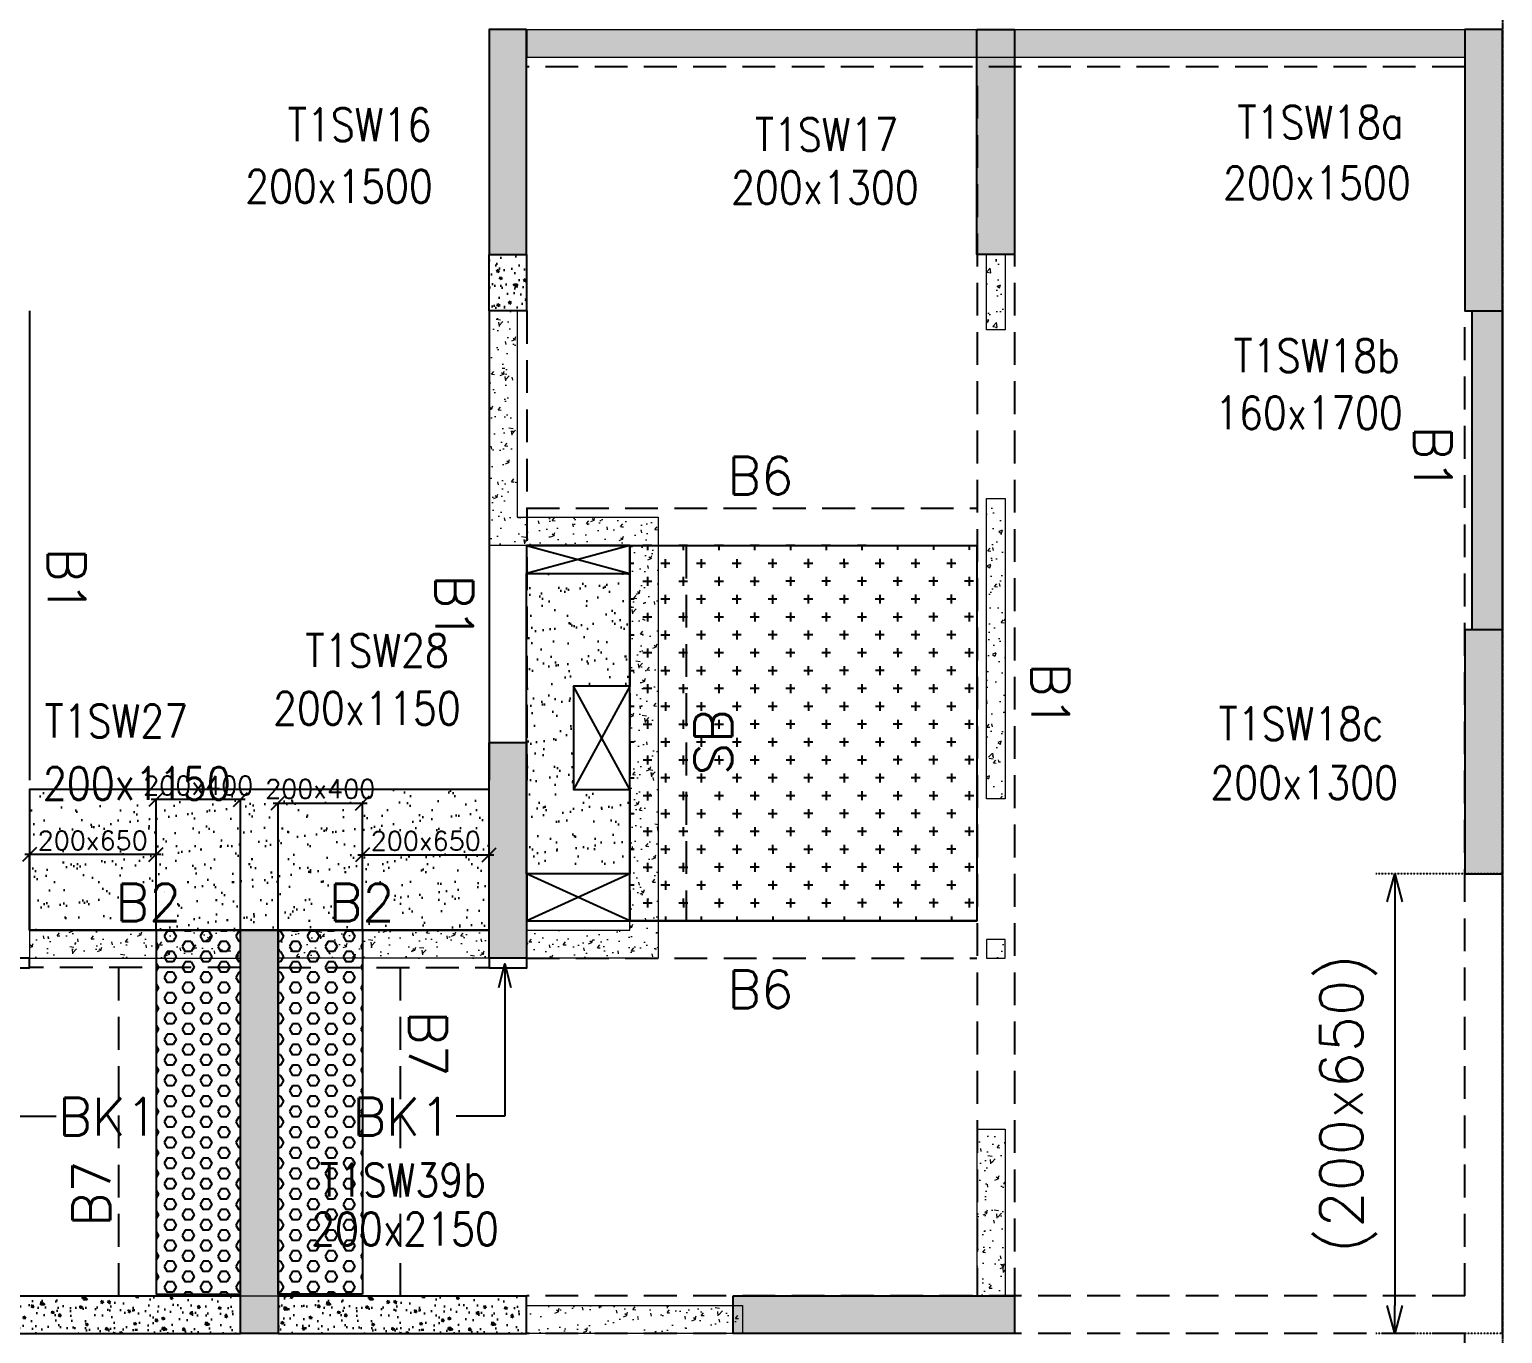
# Model space of a CAD drawing. Header units: millimetres. Extents: x 1078357 to 2594950, y -4969473 to -4636555.
# Drawn here: x 1733350 to 1741201, y -4665131 to -4658181 of the extents above; entities that cross this region are included whole.
import ezdxf

# ---------------------------------------------------------------- set-up
doc = ezdxf.new("R2010")
doc.units = ezdxf.units.MM
doc.header["$PDMODE"] = 35
for name, pattern in [('CENTER', [2, 1.25, -0.25, 0.25, -0.25]), ('CONTINOUS', [0]), ('DOT', [0.25, 0, -0.25]), ('HIDDEN', [0.375, 0.25, -0.125]), ('New Retail block$0$CONTINOUS', [0])]:
    doc.linetypes.add(name, pattern=pattern)
doc.layers.get('0').update_dxf_attribs({"lineweight": 0})
doc.layers.get('Defpoints').update_dxf_attribs({"lineweight": 0})
for name, color, linetype, lineweight in [('A-_ANOTDIMA_D-', 6, 'Continuous', 13), ('COL. NO.', 30, 'Continuous', 25), ('COL. SIZE', 7, 'Continuous', 25), ('DIM', 9, 'Continuous', 25), ('HATCH', 8, 'Continuous', 30), ('RCC UPSTAND', 43, 'Continuous', 30), ('S-NON STR RCC WALL', 8, 'Continuous', 0)]:
    doc.layers.add(name, color=color, linetype=linetype, lineweight=lineweight)
for name, color, linetype in [('B-200x325', 201, 'HIDDEN'), ('B-200x375', 41, 'HIDDEN'), ('B-200x450', 52, 'HIDDEN'), ('B-200x650', 241, 'HIDDEN'), ('B-300xSLAB THK.', 151, 'Continuous'), ('BK1-200x650', 241, 'HIDDEN'), ('DC BEAM NO.', 7, 'Continuous'), ('DROP SLAB', 8, 'Continuous'), ('EXPANSION JOINT', 10, 'HIDDEN'), ('NON STR. RCC WALL', 6, 'Continuous'), ('S-COLUMN_SHEAR WALL', 1, 'Continuous'), ('S-DIM', 2, 'Continuous'), ('S-PROJECTION', 54, 'New Retail block$0$CONTINOUS'), ('SLAB FOLD', 8, 'Continuous')]:
    doc.layers.add(name, color=color, linetype=linetype)
doc.styles.add('Roman', font='romans')
doc.styles.add('ROMANS', font='romans.shx', dxfattribs={"width": 0.85})
doc.dimstyles.new('HARESH', dxfattribs={"dimtxt": 150, "dimasz": 75, "dimexe": 0, "dimexo": 0, "dimgap": 25, "dimtad": 1, "dimdec": 0, "dimdsep": 46, "dimtxsty": 'Roman', "dimblk": 'OBLIQUE', "dimcen": 225, "dimdle": 25, "dimclrd": 2, "dimclre": 2, "dimclrt": 7, "dimadec": 8, "dimazin": 1, "dimtfac": 1, "dimtdec": 0, "dimtmove": 0, "dimatfit": 0, "dimfxl": 1, "dimlwd": -1, "dimlwe": -1, "dimarcsym": 0})
pattern_1 = [(50, (-4642745.6, 23291591.78), (182.184669, -15.9390855), [19.05, -209.55]), (355, (-4642745.6, 23291591.78), (-35.2434214, 191.0568452), [15.24, -167.6405842]), (100.4514447, (-4642730.41, 23291590.45), (146.9412471, 175.1177519), [16.1900088, -178.0902446]), (46.1842, (-4642745.6, 23291642.58), (271.0790409, -42.042328), [28.575, -314.325]), (96.6355576, (-4642723, 23291639.08), (237.404134, 247.4261246), [24.2850231, -267.1356082]), (351.1841512, (-4642745.6, 23291642.58), (237.404134, 247.4261246), [22.859967, -251.459732]), (21, (-4642720.2, 23291629.88), (151.6143913, -102.2651982), [19.05, -209.55]), (326, (-4642720.2, 23291629.88), (61.8020283, 184.1879661), [15.24, -167.64]), (71.451445, (-4642707.56, 23291621.36), (213.4164193, 81.9227689), [16.1900088, -178.0899376]), (37.5, (-4642745.6, 23291591.78), (3.08860325, 84.55503887), [0, -165.608, 0, -170.18, 0, -168.275]), (7.5, (-4642745.6, 23291591.78), (66.8196625, 100.18057482), [0, -97.028, 0, -161.798, 0, -64.135]), (327.5, (-4642802.24, 23291591.78), (135.59059517, -5.728744), [0, -63.5, 0, -198.12, 0, -262.89]), (317.5, (-4642827.64, 23291591.78), (148.1291814, 25.42649103), [0, -82.55, 0, -131.572, 0, -186.69])]
pattern_2 = [(180, (1699349.81, -4476175.835), (-7e-15, -54.992613), [31.75, -63.5]), (300, (1699349.81, -4476175.835), (47.625, 27.496307), [31.75, -63.5]), (240, (1699318.06, -4476175.835), (47.625, -27.496307), [31.75, -63.5])]

# ---------------------------------------------------------------- blocks, each defined once
blk = doc.blocks.new('_Open30')
at = {"color": 0, "linetype": 'ByBlock', "lineweight": -2}
for p, q in [((-1, 0.268), (0, 0)), ((0, 0), (-1, -0.268)), ((0, 0), (-1, 0))]:
    blk.add_line(p, q, dxfattribs=at)
blk = doc.blocks.new('*D1129')
at = {"layer": 'Defpoints', "color": 0, "linetype": 'CONTINOUS', "ltscale": 0.5, "transparency": 16777216}
for p in [(1741199.9, -4662680.8, 0), (1740625.8, -4665130.8), (1741199.9, -4665130.8, 0)]:
    blk.add_point(p, dxfattribs=at)
at = {"layer": 'S-DIM', "color": 2, "linetype": 'DOT', "ltscale": 0.5, "transparency": 16777216}
for p, q in [((1741199.9, -4662680.8), (1740525.8, -4662680.8)), ((1741199.9, -4665130.8), (1740525.8, -4665130.8))]:
    blk.add_line(p, q, dxfattribs=at)
at = {"layer": 'S-DIM', "color": 2, "linetype": 'CONTINOUS', "ltscale": 0.5, "transparency": 16777216}
blk.add_line((1740625.8, -4662830.8), (1740625.8, -4664980.8), dxfattribs=at)
at = {"layer": 'S-DIM', "color": 2, "linetype": 'CONTINOUS', "ltscale": 0.5, "transparency": 16777216, "xscale": 150, "yscale": 150, "zscale": 150}
for p, rotation in [((1740625.8, -4662680.8), 90), ((1740625.8, -4665130.8), 270)]:
    blk.add_blockref('_Open30', p, dxfattribs=dict(at, rotation=rotation))
at = {"layer": 'S-DIM', "color": 7, "linetype": 'CONTINOUS', "ltscale": 0.5, "transparency": 16777216, "insert": (1740379.4, -4663905.8), "char_height": 225, "attachment_point": 5, "rotation": 90, "style": 'Roman'}
blk.add_mtext('(200x650)', dxfattribs=at)
blk = doc.blocks.new('_Oblique')
at = {"color": 0, "linetype": 'ByBlock', "lineweight": -2}
blk.add_line((-0.5, -0.5), (0.5, 0.5), dxfattribs=at)
blk = doc.blocks.new('*D1412')
at = {"layer": 'Defpoints', "color": 0, "ltscale": 700, "transparency": 16777216}
for p in [(1734024.3, -4662285.3), (1734024.3, -4662980.3, 0), (1734474.4, -4662980.3, 0)]:
    blk.add_point(p, dxfattribs=at)
at = {"layer": 'DIM', "color": 2, "ltscale": 700, "transparency": 16777216}
for p, q in [((1734499.4, -4662285.3), (1733999.3, -4662285.3)), ((1734024.3, -4662980.3), (1734024.3, -4662285.3)), ((1734474.4, -4662980.3), (1734474.4, -4662285.3))]:
    blk.add_line(p, q, dxfattribs=at)
at = {"layer": 'DIM', "color": 2, "ltscale": 700, "transparency": 16777216, "xscale": 75, "yscale": 75, "zscale": 75, "rotation": 180}
blk.add_blockref('_Oblique', (1734024.3, -4662285.3), dxfattribs=at)
at = {"layer": 'DIM', "color": 2, "ltscale": 700, "transparency": 16777216, "xscale": 75, "yscale": 75, "zscale": 75}
blk.add_blockref('_Oblique', (1734474.4, -4662285.3), dxfattribs=at)
at = {"layer": 'DIM', "color": 7, "ltscale": 700, "transparency": 16777216, "insert": (1734249.4, -4662210.3), "char_height": 150, "attachment_point": 5, "style": 'Roman'}
blk.add_mtext('{\\H0.666667x;200x400}', dxfattribs=at)
blk = doc.blocks.new('*D1413')
at = {"layer": 'Defpoints', "color": 0, "ltscale": 700, "transparency": 16777216}
for p in [(1733349.7, -4662578.2), (1733349.7, -4662980.3, 0), (1734024.3, -4662980.3, 0)]:
    blk.add_point(p, dxfattribs=at)
at = {"layer": 'DIM', "color": 2, "ltscale": 700, "transparency": 16777216}
for p, q in [((1734049.3, -4662578.2), (1733324.7, -4662578.2)), ((1733349.7, -4662980.3), (1733349.7, -4662578.2)), ((1734024.3, -4662980.3), (1734024.3, -4662578.2))]:
    blk.add_line(p, q, dxfattribs=at)
at = {"layer": 'DIM', "color": 2, "ltscale": 700, "transparency": 16777216, "xscale": 75, "yscale": 75, "zscale": 75, "rotation": 180}
blk.add_blockref('_Oblique', (1733349.7, -4662578.2), dxfattribs=at)
at = {"layer": 'DIM', "color": 2, "ltscale": 700, "transparency": 16777216, "xscale": 75, "yscale": 75, "zscale": 75}
blk.add_blockref('_Oblique', (1734024.3, -4662578.2), dxfattribs=at)
at = {"layer": 'DIM', "color": 7, "ltscale": 700, "transparency": 16777216, "insert": (1733687, -4662503.2), "char_height": 150, "attachment_point": 5, "style": 'Roman'}
blk.add_mtext('{\\H0.666667x;200x650}', dxfattribs=at)
blk = doc.blocks.new('*D1414')
at = {"layer": 'Defpoints', "color": 0, "ltscale": 700, "transparency": 16777216}
for p in [(1735124.6, -4662303.5), (1734674.5, -4662980.3, 0), (1735124.6, -4662980.3, 0)]:
    blk.add_point(p, dxfattribs=at)
at = {"layer": 'DIM', "color": 2, "ltscale": 700, "transparency": 16777216}
for p, q in [((1734649.5, -4662303.5), (1735149.6, -4662303.5)), ((1734674.5, -4662980.3), (1734674.5, -4662303.5)), ((1735124.6, -4662980.3), (1735124.6, -4662303.5))]:
    blk.add_line(p, q, dxfattribs=at)
at = {"layer": 'DIM', "color": 2, "ltscale": 700, "transparency": 16777216, "xscale": 75, "yscale": 75, "zscale": 75, "rotation": 180}
blk.add_blockref('_Oblique', (1734674.5, -4662303.5), dxfattribs=at)
at = {"layer": 'DIM', "color": 2, "ltscale": 700, "transparency": 16777216, "xscale": 75, "yscale": 75, "zscale": 75}
blk.add_blockref('_Oblique', (1735124.6, -4662303.5), dxfattribs=at)
at = {"layer": 'DIM', "color": 7, "ltscale": 700, "transparency": 16777216, "insert": (1734899.5, -4662228.5), "char_height": 150, "attachment_point": 5, "style": 'Roman'}
blk.add_mtext('{\\H0.666667x;200x400}', dxfattribs=at)
blk = doc.blocks.new('*D1415')
at = {"layer": 'Defpoints', "color": 0, "ltscale": 700, "transparency": 16777216}
for p in [(1735799.5, -4662580.2), (1735124.6, -4662980.3, 0), (1735799.5, -4662980.3, 0)]:
    blk.add_point(p, dxfattribs=at)
at = {"layer": 'DIM', "color": 2, "ltscale": 700, "transparency": 16777216}
for p, q in [((1735099.6, -4662580.2), (1735824.5, -4662580.2)), ((1735124.6, -4662980.3), (1735124.6, -4662580.2)), ((1735799.5, -4662980.3), (1735799.5, -4662580.2))]:
    blk.add_line(p, q, dxfattribs=at)
at = {"layer": 'DIM', "color": 2, "ltscale": 700, "transparency": 16777216, "xscale": 75, "yscale": 75, "zscale": 75, "rotation": 180}
blk.add_blockref('_Oblique', (1735124.6, -4662580.2), dxfattribs=at)
at = {"layer": 'DIM', "color": 2, "ltscale": 700, "transparency": 16777216, "xscale": 75, "yscale": 75, "zscale": 75}
blk.add_blockref('_Oblique', (1735799.5, -4662580.2), dxfattribs=at)
at = {"layer": 'DIM', "color": 7, "ltscale": 700, "transparency": 16777216, "insert": (1735462, -4662505.2), "char_height": 150, "attachment_point": 5, "style": 'Roman'}
blk.add_mtext('{\\H0.666667x;200x650}', dxfattribs=at)
blk = doc.blocks.new('G$CD63B60BD')
at = {"layer": 'COL. NO.', "linetype": 'Continuous', "style": 'ROMANS', "width": 0.85}
for s, p in [('T1SW16', (38076.4, 15305.4, -320.4)), ('T1SW18a', (43137.8, 15318.2, 0)), ('T1SW17', (40566.2, 15252.6, -320.4)), ('T1SW18b', (43117.5, 14073.9, 0)), ('T1SW28', (38170.5, 12502.6, -320.4)), ('T1SW27', (36780.5, 12127.3, -320.4)), ('T1SW18c', (43037.6, 12112.7, 0)), ('T1SW39b', (38246.6, 9681, -320.4))]:
    blk.add_text(s, height=175, dxfattribs=at).set_placement(p)
at = {"layer": 'COL. SIZE', "linetype": 'Continuous', "style": 'ROMANS', "width": 0.85}
for s, p in [('200x1500', (43061, 14995, 0)), ('200x1500', (37849, 14976.4, -320.4)), ('200x1300', (40438.9, 14969.9, -320.4)), ('160x1700', (43018.5, 13769.5, 0)), ('200x1150', (37998, 12194.9, -320.4)), ('200x1150', (36771.5, 11794.2, -320.4)), ('200x1300', (42993, 11798.6, 0)), ('200x2150', (38200.9, 9419.4, -320.4))]:
    blk.add_text(s, height=175, dxfattribs=at).set_placement(p)

msp = doc.modelspace()

# ---------------------------------------------------------------- hatches: boundary and pattern name
at = {"layer": 'DROP SLAB'}
h = msp.add_hatch(dxfattribs=at)
h.set_pattern_fill('CROSS', color=8, scale=15, angle=179.96921)
h.set_pattern_definition([(180.03079016, (-1567767.08, 9379525.57), (-95.1987999, -95.3011726), [47.625, -142.875]), (270.03079016, (-1567790.905, 9379549.37), (95.3011726, -95.1987999), [47.625, -142.875])])
h.paths.add_polyline_path([(1736549.6, -4660931.2), (1738399.6, -4660931.2), (1738399.6, -4662931), (1736549.6, -4662931)])
at = {"layer": 'HATCH'}
h = msp.add_hatch(dxfattribs=at)
h.set_pattern_fill('AR-SAND', color=8, scale=3, angle=179.97015)
h.set_pattern_definition([(37.47015413, (-3298883.33, 18697427.78), (-4.72361136, 146.8264517), [0, -115.824, 0, -129.54, 0, -123.825]), (7.4701541, (-3298883.33, 18697427.78), (134.9689868, 214.9772528), [0, -62.484, 0, -104.394, 0, -40.005]), (327.4701541, (-3298977.06, 18697427.83), (237.2979035, 0.3075449), [0, -38.1, 0, -137.16, 0, -179.07]), (317.4701541, (-3298977.06, 18697427.83), (229.1017424, 66.759465), [0, -19.05, 0, -89.916, 0, -102.87])])
h.paths.add_polyline_path([(1735999.6, -4661080.8), (1736549.6, -4661080.8), (1736549.6, -4661680.9), (1736249.6, -4661680.9), (1736249.6, -4662230.8), (1736549.6, -4662230.8), (1736549.6, -4662680.8), (1735999.6, -4662680.8)])
h = msp.add_hatch(dxfattribs=at)
h.set_pattern_fill('AR-SAND', color=8, scale=3, angle=179.97015)
h.set_pattern_definition([(37.4701541, (-2261608.29, 14013358.5), (-4.72361136, 146.8264517), [0, -115.824, 0, -129.54, 0, -123.825]), (7.4701541, (-2261608.3, 14013358.5), (134.9689868, 214.9772528), [0, -62.484, 0, -104.394, 0, -40.005]), (327.4701541, (-2261702.02, 14013358.55), (237.2979035, 0.3075449), [0, -38.1, 0, -137.16, 0, -179.07]), (317.4701541, (-2261702.02, 14013358.55), (229.1017424, 66.759465), [0, -19.05, 0, -89.916, 0, -102.87])])
h.paths.add_polyline_path([(1735800, -4662230.8), (1733350, -4662230.8), (1733350, -4662980.8), (1735800, -4662980.8)])
h = msp.add_hatch(dxfattribs=at)
h.set_pattern_fill('AR-SAND', color=8, scale=3, angle=179.97015)
h.set_pattern_definition([(37.4701541, (-2261608.38, 14013358.5), (-4.72361136, 146.8264517), [0, -115.824, 0, -129.54, 0, -123.825]), (7.4701541, (-2261608.38, 14013358.5), (134.9689868, 214.9772528), [0, -62.484, 0, -104.394, 0, -40.005]), (327.4701541, (-2261702.11, 14013358.55), (237.2979035, 0.3075449), [0, -38.1, 0, -137.16, 0, -179.07]), (317.4701541, (-2261702.1, 14013358.55), (229.1017424, 66.759465), [0, -19.05, 0, -89.916, 0, -102.87])])
h.paths.add_polyline_path([(1735799.9, -4662380.8), (1733349.9, -4662380.8), (1733349.9, -4662980.8), (1735799.9, -4662980.8)])
at = {"layer": 'RCC UPSTAND'}
h = msp.add_hatch(dxfattribs=at)
h.set_pattern_fill('AR-CONC', color=8, scale=20, angle=90)
h.set_pattern_definition([(140, (-1472200.45, -7198125.29), (12.550427, 143.4520365), [15, -165]), (85, (-1472200.45, -7198125.3), (-150.438427, -27.7502667), [12, -132]), (190.4514445, (-1472199.41, -7198113.34), (-137.887998, 115.7017693), [12.7480384, -140.2284224]), (136.1842, (-1472240.45, -7198125.3), (33.103856, 213.448266), [22.5, -247.5]), (186.6356355, (-1472237.7, -7198107.5), (-194.82372, 186.932389), [19.122068, -210.342752]), (81.184164, (-1472240.45, -7198125.3), (-194.82372, 186.932389), [18, -198]), (111, (-1472230.45, -7198105.29), (80.523778, 119.3814104), [15, -165]), (56, (-1472230.45, -7198105.3), (-145.030009, 48.6630664), [12, -132]), (161.4514447, (-1472223.74, -7198095.35), (-64.5062306, 168.0444753), [12.748038, -140.2284224]), (127.5, (-1472200.454, -7198125.294), (-66.57877077, 2.43197106), [0, -130.4, 0, -134, 0, -132.5]), (97.5, (-1472200.454, -7198125.294), (-78.8823424, 52.6139075), [0, -76.4, 0, -127.4, 0, -50.5]), (57.5, (-1472200.454, -7198169.894), (4.51097435, 106.7644872), [0, -50, 0, -156, 0, -207]), (47.5, (-1472200.45, -7198189.89), (-20.0209965, 116.6372339), [0, -65, 0, -103.6, 0, -147])])
h.paths.add_polyline_path([(1735999.6, -4659380.8), (1735999.6, -4659680.8), (1735799.7, -4659680.8), (1735799.7, -4659380.8)])
h = msp.add_hatch(dxfattribs=at)
h.set_pattern_fill('AR-CONC', color=8, scale=20, angle=270)
h.set_pattern_definition([(320, (4945070.53, -2128288.19), (-12.550427, -143.4520365), [15, -165]), (265, (4945070.53, -2128288.2), (150.438427, 27.7502667), [12, -132]), (10.4514445, (4945069.48, -2128300.15), (137.887998, -115.7017693), [12.7480384, -140.2284224]), (316.1842, (4945110.53, -2128288.2), (-33.103856, -213.448266), [22.5, -247.5]), (6.6356355, (4945107.77, -2128305.98), (194.82372, -186.932389), [19.122068, -210.342752]), (261.184164, (4945110.53, -2128288.2), (194.82372, -186.932389), [18, -198]), (291, (4945100.53, -2128308.19), (-80.523778, -119.3814104), [15, -165]), (236, (4945100.53, -2128308.2), (145.030009, -48.6630664), [12, -132]), (341.4514447, (4945093.81, -2128318.14), (64.5062306, -168.0444753), [12.748038, -140.2284224]), (307.5, (4945070.525, -2128288.194), (66.57877077, -2.43197106), [0, -130.4, 0, -134, 0, -132.5]), (277.5, (4945070.525, -2128288.194), (78.8823424, -52.6139075), [0, -76.4, 0, -127.4, 0, -50.5]), (237.5, (4945070.525, -2128243.594), (-4.51097435, -106.7644872), [0, -50, 0, -156, 0, -207]), (227.5, (4945070.525, -2128223.59), (20.0209965, -116.6372339), [0, -65, 0, -103.6, 0, -147])])
h.paths.add_polyline_path([(1734474.7, -4664931.4), (1733149.7, -4664931.1), (1733149.7, -4665130.6), (1734474.7, -4665130.8)])
h = msp.add_hatch(dxfattribs=at)
h.set_pattern_fill('AR-CONC', color=8, scale=20, angle=270)
h.set_pattern_definition([(320, (4946595.53, -2128288.19), (-12.550427, -143.4520365), [15, -165]), (265, (4946595.53, -2128288.2), (150.438427, 27.7502667), [12, -132]), (10.4514445, (4946594.48, -2128300.15), (137.887998, -115.7017693), [12.7480384, -140.2284224]), (316.1842, (4946635.53, -2128288.2), (-33.103856, -213.448266), [22.5, -247.5]), (6.6356355, (4946632.77, -2128305.98), (194.82372, -186.932389), [19.122068, -210.342752]), (261.184164, (4946635.53, -2128288.2), (194.82372, -186.932389), [18, -198]), (291, (4946625.53, -2128308.19), (-80.523778, -119.3814104), [15, -165]), (236, (4946625.53, -2128308.2), (145.030009, -48.6630664), [12, -132]), (341.4514447, (4946618.81, -2128318.14), (64.5062306, -168.0444753), [12.748038, -140.2284224]), (307.5, (4946595.525, -2128288.194), (66.57877077, -2.43197106), [0, -130.4, 0, -134, 0, -132.5]), (277.5, (4946595.525, -2128288.194), (78.8823424, -52.6139075), [0, -76.4, 0, -127.4, 0, -50.5]), (237.5, (4946595.525, -2128243.594), (-4.51097435, -106.7644872), [0, -50, 0, -156, 0, -207]), (227.5, (4946595.525, -2128223.59), (20.0209965, -116.6372339), [0, -65, 0, -103.6, 0, -147])])
h.paths.add_polyline_path([(1735999.7, -4664931.4), (1734674.7, -4664931.1), (1734674.7, -4665130.6), (1735999.7, -4665130.8)])
at = {"layer": 'S-COLUMN_SHEAR WALL', "lineweight": 25}
h = msp.add_hatch(color=1, dxfattribs=at)
h.dxf.hatch_style = 1
h.paths.add_polyline_path([(1735799.7, -4659380.8), (1735799.7, -4658180.9), (1735999.7, -4658180.9), (1735999.7, -4659380.8)])
h = msp.add_hatch(color=1, dxfattribs=at)
h.dxf.hatch_style = 1
h.paths.add_polyline_path([(1738399.7, -4659380.9), (1738599.7, -4659380.9), (1738599.7, -4658180.9), (1738399.7, -4658180.9)])
h = msp.add_hatch(color=1, dxfattribs=at)
h.dxf.hatch_style = 1
h.paths.add_polyline_path([(1741199.7, -4658180.9), (1740999.7, -4658180.9), (1740999.7, -4659680.8), (1741199.7, -4659680.8)])
at = {"layer": 'S-COLUMN_SHEAR WALL', "lineweight": 25, "extrusion": (1.00316e-06, -2.11765e-11, 1)}
h = msp.add_hatch(color=1, dxfattribs=at)
h.dxf.hatch_style = 1
h.paths.add_polyline_path([(1741199.6, -4661380.9), (1741039.6, -4661380.9), (1741039.6, -4659680.9), (1741199.6, -4659680.9)])
at = {"layer": 'S-COLUMN_SHEAR WALL', "lineweight": 25}
h = msp.add_hatch(color=1, dxfattribs=at)
h.dxf.hatch_style = 1
h.paths.add_polyline_path([(1740999.7, -4662680.8), (1741199.7, -4662680.8), (1741199.7, -4661380.8), (1740999.7, -4661380.8)])
h = msp.add_hatch(color=1, dxfattribs=at)
h.dxf.hatch_style = 1
h.paths.add_polyline_path([(1735999.7, -4663130.9), (1735799.7, -4663130.9), (1735799.7, -4661980.8), (1735999.7, -4661980.8)])
h = msp.add_hatch(color=1, dxfattribs=at)
h.dxf.hatch_style = 1
h.paths.add_polyline_path([(1734474.7, -4662980.8), (1734674.7, -4662980.8), (1734674.7, -4665130.8), (1734474.7, -4665130.8)])
h = msp.add_hatch(color=1, dxfattribs=at)
h.dxf.hatch_style = 1
h.paths.add_polyline_path([(1737099.7, -4664930.8), (1738599.7, -4664930.8), (1738599.7, -4665130.8), (1737099.7, -4665130.8)])
at = {"layer": 'S-NON STR RCC WALL'}
h = msp.add_hatch(dxfattribs=at)
h.set_pattern_fill('AR-CONC', color=256, angle=180)
h.set_pattern_definition([(50, (-5739970.31, 27975610.97), (182.184669, -15.93908554), [19.05, -209.55]), (355, (-5739970.31, 27975610.97), (-35.2434214, 191.0568452), [15.24, -167.6405842]), (100.4514447, (-5739955.13, 27975609.64), (146.9412471, 175.1177519), [16.1900088, -178.0902446]), (46.1842, (-5739970.31, 27975661.77), (271.0790409, -42.042328), [28.575, -314.325]), (96.6355576, (-5739947.72, 27975658.27), (237.404134, 247.4261246), [24.2850231, -267.1356082]), (351.1841512, (-5739970.3, 27975661.77), (237.404134, 247.4261246), [22.859967, -251.459732]), (21, (-5739944.91, 27975649.07), (151.6143913, -102.2651982), [19.05, -209.55]), (326, (-5739944.91, 27975649.07), (61.8020283, 184.1879661), [15.24, -167.64]), (71.451445, (-5739932.28, 27975640.55), (213.4164193, 81.9227689), [16.1900088, -178.0899376]), (37.5, (-5739970.31, 27975610.97), (3.08860325, 84.55503887), [0, -165.608, 0, -170.18, 0, -168.275]), (7.5, (-5739970.31, 27975610.97), (66.8196625, 100.18057482), [0, -97.028, 0, -161.798, 0, -64.135]), (327.5, (-5740026.954, 27975610.97), (135.59059517, -5.72874399), [0, -63.5, 0, -198.12, 0, -262.89]), (317.5, (-5740052.35, 27975610.97), (148.1291814, 25.42649103), [0, -82.55, 0, -131.572, 0, -186.69])])
h.paths.add_polyline_path([(1736002.8, -4658180.9), (1740999.9, -4658180.9), (1740999.9, -4658330.9), (1736002.8, -4658330.9)])
h = msp.add_hatch(dxfattribs=at)
h.set_pattern_fill('AR-CONC', color=256, angle=180)
h.set_pattern_definition([(50, (1738513.16, -4712688.38), (182.18467, -15.9391), [19.05, -209.55]), (355, (1738513.16, -4712688.38), (-35.2434, 191.05685), [15.24, -167.6406]), (100.45144, (1738528.34, -4712689.7), (146.94125, 175.11775), [16.19, -178.09024]), (46.1842, (1738513.16, -4712637.58), (271.079, -42.0423), [28.575, -314.325]), (96.63556, (1738535.75, -4712641.08), (237.4041, 247.4261), [24.285, -267.1356]), (351.18415, (1738513.16, -4712637.58), (237.4041, 247.4261), [22.86, -251.4597]), (21, (1738538.56, -4712650.28), (151.6144, -102.2652), [19.05, -209.55]), (326, (1738538.56, -4712650.28), (61.802, 184.18797), [15.24, -167.64]), (71.45144, (1738551.2, -4712658.8), (213.4164, 81.92277), [16.19, -178.08994]), (37.5, (1738513.16, -4712688.38), (3.0886, 84.55504), [0, -165.608, 0, -170.18, 0, -168.275]), (7.5, (1738513.16, -4712688.38), (66.81966, 100.18057), [0, -97.028, 0, -161.798, 0, -64.135]), (327.5, (1738456.52, -4712688.38), (135.590595, -5.72874), [0, -63.5, 0, -198.12, 0, -262.89]), (317.5, (1738431.12, -4712688.38), (148.12918, 25.4265), [0, -82.55, 0, -131.572, 0, -186.69])])
h.paths.add_polyline_path([(1738449.9, -4659380.9), (1738549.9, -4659380.9), (1738549.9, -4659780.9), (1738449.9, -4659780.9)])
h = msp.add_hatch(dxfattribs=at)
h.set_pattern_fill('AR-CONC', color=256, angle=180)
h.set_pattern_definition(pattern_1)
h.paths.add_polyline_path([(1736699.9, -4660780.9), (1736699.9, -4663130.9), (1735999.9, -4663130.9), (1735999.9, -4662980.9), (1736549.9, -4662980.9), (1736549.9, -4660930.9), (1735799.9, -4660930.9), (1735799.9, -4659680.8), (1735949.9, -4659680.8), (1735949.9, -4660780.9)])
h = msp.add_hatch(dxfattribs=at)
h.set_pattern_fill('AR-CONC', color=256, angle=180)
h.set_pattern_definition([(50, (2835737.88, -9396707.56), (182.184669, -15.9390855), [19.05, -209.55]), (355, (2835737.88, -9396707.56), (-35.2434214, 191.056845), [15.24, -167.640584]), (100.4514447, (2835753.06, -9396708.9), (146.941247, 175.117752), [16.190009, -178.0902446]), (46.1842, (2835737.88, -9396656.76), (271.079041, -42.042328), [28.575, -314.325]), (96.6355576, (2835760.47, -9396660.27), (237.404134, 247.426125), [24.285023, -267.135608]), (351.184151, (2835737.88, -9396656.76), (237.404134, 247.426125), [22.859967, -251.459732]), (21, (2835763.28, -9396669.46), (151.6143913, -102.265198), [19.05, -209.55]), (326, (2835763.28, -9396669.46), (61.802028, 184.187966), [15.24, -167.64]), (71.451445, (2835775.91, -9396677.99), (213.416419, 81.922769), [16.190009, -178.0899376]), (37.5, (2835737.88, -9396707.564), (3.08860325, 84.5550389), [0, -165.608, 0, -170.18, 0, -168.275]), (7.5, (2835737.88, -9396707.56), (66.8196625, 100.1805748), [0, -97.028, 0, -161.798, 0, -64.135]), (327.5, (2835681.236, -9396707.564), (135.5905952, -5.728744), [0, -63.5, 0, -198.12, 0, -262.89]), (317.5, (2835655.84, -9396707.56), (148.1291814, 25.426491), [0, -82.55, 0, -131.572, 0, -186.69])])
h.paths.add_polyline_path([(1738449.9, -4660680.9), (1738549.9, -4660680.9), (1738549.9, -4662280.9), (1738449.9, -4662280.9)])
h = msp.add_hatch(dxfattribs=at)
h.set_pattern_fill('AR-CONC', color=256)
h.set_pattern_definition(pattern_1)
h.paths.add_polyline_path([(1734474.9, -4662980.9), (1733349.9, -4662980.8), (1733349.9, -4663130.9), (1734474.9, -4663130.9)])
h = msp.add_hatch(dxfattribs=at)
h.set_pattern_fill('AR-CONC', color=256, angle=180)
h.set_pattern_definition(pattern_1)
h.paths.add_polyline_path([(1734674.9, -4662980.9), (1735799.9, -4662980.8), (1735799.9, -4663130.9), (1734674.9, -4663130.9)])
h = msp.add_hatch(dxfattribs=at)
h.set_pattern_fill('AR-CONC', color=256, angle=180)
h.set_pattern_definition([(50, (2835724.66, -9398072.23), (182.184669, -15.9390855), [19.05, -209.55]), (355, (2835724.66, -9398072.23), (-35.2434214, 191.056845), [15.24, -167.640584]), (100.4514447, (2835739.85, -9398073.56), (146.941247, 175.117752), [16.190009, -178.0902446]), (46.1842, (2835724.66, -9398021.43), (271.079041, -42.042328), [28.575, -314.325]), (96.6355576, (2835747.25, -9398024.93), (237.404134, 247.426125), [24.285023, -267.135608]), (351.184151, (2835724.66, -9398021.43), (237.404134, 247.426125), [22.859967, -251.459732]), (21, (2835750.06, -9398034.13), (151.6143913, -102.265198), [19.05, -209.55]), (326, (2835750.06, -9398034.13), (61.802028, 184.187966), [15.24, -167.64]), (71.451445, (2835762.7, -9398042.65), (213.416419, 81.922769), [16.190009, -178.0899376]), (37.5, (2835724.664, -9398072.23), (3.08860325, 84.5550389), [0, -165.608, 0, -170.18, 0, -168.275]), (7.5, (2835724.66, -9398072.23), (66.8196625, 100.1805748), [0, -97.028, 0, -161.798, 0, -64.135]), (327.5, (2835668.02, -9398072.23), (135.5905952, -5.728744), [0, -63.5, 0, -198.12, 0, -262.89]), (317.5, (2835642.62, -9398072.23), (148.1291814, 25.426491), [0, -82.55, 0, -131.572, 0, -186.69])])
h.paths.add_polyline_path([(1738449.9, -4663130.9), (1738549.9, -4663130.9), (1738549.9, -4663030.9), (1738449.9, -4663030.9)])
h = msp.add_hatch(dxfattribs=at)
h.set_pattern_fill('AR-CONC', color=256, angle=180)
h.set_pattern_definition([(50, (-5713135.07, 27975610.96), (182.184669, -15.93908554), [19.05, -209.55]), (355, (-5713135.07, 27975610.96), (-35.2434214, 191.0568452), [15.24, -167.6405842]), (100.4514447, (-5713119.88, 27975609.63), (146.9412471, 175.1177519), [16.1900088, -178.0902446]), (46.1842, (-5713135.07, 27975661.76), (271.0790409, -42.042328), [28.575, -314.325]), (96.6355576, (-5713112.48, 27975658.26), (237.404134, 247.4261246), [24.2850231, -267.1356082]), (351.1841512, (-5713135.07, 27975661.76), (237.404134, 247.4261246), [22.859967, -251.459732]), (21, (-5713109.67, 27975649.06), (151.6143913, -102.2651982), [19.05, -209.55]), (326, (-5713109.67, 27975649.06), (61.8020283, 184.1879661), [15.24, -167.64]), (71.451445, (-5713097.03, 27975640.54), (213.4164193, 81.9227689), [16.1900088, -178.0899376]), (37.5, (-5713135.065, 27975610.96), (3.08860325, 84.55503887), [0, -165.608, 0, -170.18, 0, -168.275]), (7.5, (-5713135.065, 27975610.96), (66.8196625, 100.18057482), [0, -97.028, 0, -161.798, 0, -64.135]), (327.5, (-5713191.71, 27975610.96), (135.59059517, -5.72874399), [0, -63.5, 0, -198.12, 0, -262.89]), (317.5, (-5713217.11, 27975610.96), (148.1291814, 25.42649103), [0, -82.55, 0, -131.572, 0, -186.69])])
h.paths.add_polyline_path([(1738399.9, -4664040.9), (1738549.9, -4664040.9), (1738549.9, -4664930.8), (1738399.9, -4664930.8)])
h = msp.add_hatch(dxfattribs=at)
h.set_pattern_fill('AR-CONC', color=256)
h.set_pattern_definition([(50, (-5739970.31, 27975610.97), (182.184669, -15.93908554), [19.05, -209.55]), (355, (-5739970.31, 27975610.97), (-35.2434214, 191.0568452), [15.24, -167.6405842]), (100.4514447, (-5739955.13, 27975609.64), (146.9412471, 175.1177519), [16.1900088, -178.0902446]), (46.1842, (-5739970.31, 27975661.77), (271.0790409, -42.042328), [28.575, -314.325]), (96.6355576, (-5739947.72, 27975658.27), (237.404134, 247.4261246), [24.2850231, -267.1356082]), (351.1841512, (-5739970.3, 27975661.77), (237.404134, 247.4261246), [22.859967, -251.459732]), (21, (-5739944.91, 27975649.07), (151.6143913, -102.2651982), [19.05, -209.55]), (326, (-5739944.91, 27975649.07), (61.8020283, 184.1879661), [15.24, -167.64]), (71.451445, (-5739932.28, 27975640.55), (213.4164193, 81.9227689), [16.1900088, -178.0899376]), (37.5, (-5739970.31, 27975610.97), (3.08860325, 84.55503887), [0, -165.608, 0, -170.18, 0, -168.275]), (7.5, (-5739970.31, 27975610.97), (66.8196625, 100.18057482), [0, -97.028, 0, -161.798, 0, -64.135]), (327.5, (-5740026.954, 27975610.97), (135.59059517, -5.72874399), [0, -63.5, 0, -198.12, 0, -262.89]), (317.5, (-5740052.35, 27975610.97), (148.1291814, 25.42649103), [0, -82.55, 0, -131.572, 0, -186.69])])
h.paths.add_polyline_path([(1735999.9, -4664980.9), (1737149.9, -4664980.9), (1737149.9, -4665130.9), (1735999.9, -4665130.9)])
at = {"layer": 'SLAB FOLD', "ltscale": 1000}
h = msp.add_hatch(dxfattribs=at)
h.set_pattern_fill('HEX', color=8, scale=10, angle=180)
h.set_pattern_definition(pattern_2)
h.paths.add_polyline_path([(1734474.8, -4664920.2), (1734024.8, -4664920.2), (1734024.8, -4662980.9), (1734474.8, -4662980.9)])
h = msp.add_hatch(dxfattribs=at)
h.set_pattern_fill('HEX', color=8, scale=10, angle=180)
h.set_pattern_definition(pattern_2)
h.paths.add_polyline_path([(1734675.2, -4664920.2), (1735125.2, -4664920.2), (1735125.2, -4662980.9), (1734675.2, -4662980.9)])

# ---------------------------------------------------------------- linework, layer by layer
at = {"color": 2, "linetype": 'CENTER', "ltscale": 700, "elevation": 0}
msp.add_lwpolyline([(1734474.7, -4662980.9), (1734674.7, -4662980.9), (1734674.7, -4664930.9), (1734474.7, -4664930.9)], close=True, dxfattribs=at)
at = {"layer": 'B-200x325', "ltscale": 700}
for p, q in [((1735999.6, -4660731.2, 0), (1738399.6, -4660731.2, 0)), ((1735999.8, -4663131, 0), (1738399.6, -4663131, 0))]:
    msp.add_line(p, q, dxfattribs=at)
at = {"layer": 'B-200x325', "linetype": 'Continuous', "ltscale": 700}
for p, q in [((1735999.6, -4660931.2, 0), (1738399.6, -4660931.2, 0)), ((1735999.8, -4662931, 0), (1738399.6, -4662931, 0))]:
    msp.add_line(p, q, dxfattribs=at)
at = {"layer": 'B-200x375', "ltscale": 700}
for p, q in [((1733824.5, -4663180.9, 0), (1733824.5, -4664930.9, 0)), ((1735324.8, -4663180.9, 0), (1735324.8, -4664930.9, 0))]:
    msp.add_line(p, q, dxfattribs=at)
at = {"layer": 'B-200x375', "linetype": 'Continuous', "ltscale": 700}
for p, q in [((1734024.5, -4663180.9, 0), (1734024.5, -4664920.3, 0)), ((1735124.8, -4663180.9, 0), (1735124.8, -4664920.3, 0))]:
    msp.add_line(p, q, dxfattribs=at)
at = {"layer": 'B-200x450', "linetype": 'HIDDEN', "ltscale": 500}
msp.add_line((1740999.9, -4667130.9, 0), (1740999.9, -4665130.8, 0), dxfattribs=at)
at = {"layer": 'B-200x650', "linetype": 'HIDDEN', "ltscale": 700}
for p, q in [((1740999.9, -4658380.8, 0), (1735999.9, -4658380.8, 0)), ((1738399.9, -4658480.9, 0), (1738399.9, -4664930.8, 0)), ((1738599.9, -4658480.9, 0), (1738599.9, -4664930.8, 0)), ((1735999.9, -4659680.8, 0), (1735999.9, -4662180.9, 0)), ((1740999.9, -4664930.8, 0), (1740999.9, -4659680.8, 0)), ((1734474.9, -4663180.8, 0), (1733349.9, -4663180.8, 0)), ((1734674.9, -4663180.8, 0), (1735799.9, -4663180.8, 0)), ((1740999.9, -4664930.8, 0), (1735999.9, -4664930.8, 0)), ((1740999.9, -4665130.8, 0), (1735999.9, -4665130.8, 0))]:
    msp.add_line(p, q, dxfattribs=at)
at = {"layer": 'B-200x650', "linetype": 'CONTINOUS', "ltscale": 700}
for p, q in [((1733349.9, -4659680.8, 0), (1733349.9, -4662180.9, 0)), ((1735799.9, -4659680.8, 0), (1735799.9, -4662180.9, 0)), ((1741199.9, -4665130.8, 0), (1741199.9, -4659680.8, 0)), ((1741199.9, -4662180.9, 0), (1741200.6, -4662180.9, 0)), ((1735799.9, -4662980.8, 0), (1733349.9, -4662980.8, 0))]:
    msp.add_line(p, q, dxfattribs=at)
at = {"layer": 'B-200x650', "ltscale": 700}
msp.add_line((1741199.9, -4661980.9, 0), (1741200.6, -4661980.9, 0), dxfattribs=at)
at = {"layer": 'B-300xSLAB THK.', "linetype": 'HIDDEN', "ltscale": 700}
for p, q in [((1736549.5, -4660931.4, 0), (1736549.5, -4662931.2, 0)), ((1736849.5, -4660931.4, 0), (1736849.5, -4662931.2, 0))]:
    msp.add_line(p, q, dxfattribs=at)
at = {"layer": 'BK1-200x650', "linetype": 'Continuous', "ltscale": 700, "elevation": 0}
for points in [[(1733349.9, -4663130.9), (1733149.9, -4663130.9), (1733149.9, -4663181.1), (1733349.9, -4663181.1)], [(1735999.9, -4663130.9), (1735799.9, -4663130.9), (1735799.9, -4663181.1), (1735999.9, -4663181.1)]]:
    msp.add_lwpolyline(points, close=True, dxfattribs=at)
at = {"layer": 'DROP SLAB', "color": 3, "linetype": 'CONTINOUS', "ltscale": 500}
for p, q in [((1735999.6, -4660930.8, 0), (1736549.6, -4661080.8, 0)), ((1736548.8, -4660931.1, 0), (1735999.6, -4661080.8, 0)), ((1736549.7, -4661680.8, 0), (1736249.6, -4662230.8, 0)), ((1736549.7, -4662230.8, 0), (1736249.6, -4661680.8, 0)), ((1736549.6, -4662930.9, 0), (1735999.6, -4662680.8, 0)), ((1736549.6, -4662680.8, 0), (1735999.8, -4662930.9, 0))]:
    msp.add_line(p, q, dxfattribs=at)
at = {"layer": 'DROP SLAB', "color": 3, "linetype": 'CONTINOUS', "ltscale": 500, "elevation": 0}
for points in [[(1736549.6, -4660931.1), (1735999.6, -4660931.1), (1735999.6, -4661080.8), (1736549.6, -4661080.8)], [(1736549.6, -4660931.2), (1738399.6, -4660931.2), (1738399.6, -4662931), (1736549.6, -4662931)], [(1736549.6, -4661680.8), (1736249.6, -4661680.8), (1736249.6, -4662230.8), (1736549.6, -4662230.8)], [(1736549.6, -4662680.8), (1735999.8, -4662680.8), (1735999.8, -4662930.9), (1736549.6, -4662930.9)]]:
    msp.add_lwpolyline(points, close=True, dxfattribs=at)
at = {"layer": 'EXPANSION JOINT'}
msp.add_line((1741199.9, -4655440.9, 0), (1741199.9, -4675773.4, 0), dxfattribs=at)
msp.add_line((1741199.9, -4655440.9, 0), (1741199.9, -4675773.4, 0), dxfattribs=at)
at = {"layer": 'NON STR. RCC WALL', "elevation": 0}
for points in [[(1735999.6, -4659380.8), (1735999.6, -4659680.8), (1735799.7, -4659680.8), (1735799.7, -4659380.8)], [(1734474.7, -4664931.4), (1733149.7, -4664931.1), (1733149.7, -4665130.6), (1734474.7, -4665130.8)], [(1735999.7, -4664931.4), (1734674.7, -4664931.1), (1734674.7, -4665130.6), (1735999.7, -4665130.8)]]:
    msp.add_lwpolyline(points, close=True, dxfattribs=at)
at = {"layer": 'S-COLUMN_SHEAR WALL', "color": 1, "lineweight": 25, "elevation": 0}
for points in [[(1735999.7, -4658180.9), (1735799.7, -4658180.9), (1735799.7, -4659380.8), (1735999.7, -4659380.8)], [(1738399.7, -4658180.9), (1738599.7, -4658180.9), (1738599.7, -4659380.9), (1738399.7, -4659380.9)], [(1741199.7, -4658180.9), (1740999.7, -4658180.9), (1740999.7, -4659680.8), (1741199.7, -4659680.8)], [(1740999.7, -4662680.8), (1741199.7, -4662680.8), (1741199.7, -4661380.8), (1740999.7, -4661380.8)], [(1735999.7, -4663130.9), (1735799.7, -4663130.9), (1735799.7, -4661980.8), (1735999.7, -4661980.8)], [(1734474.7, -4662980.8), (1734674.7, -4662980.8), (1734674.7, -4665130.8), (1734474.7, -4665130.8)], [(1737099.7, -4664930.8), (1738599.7, -4664930.8), (1738599.7, -4665130.8), (1737099.7, -4665130.8)]]:
    msp.add_lwpolyline(points, close=True, dxfattribs=at)
at = {"layer": 'S-COLUMN_SHEAR WALL', "color": 1, "lineweight": 25, "extrusion": (1.00316e-06, -2.11765e-11, 1), "elevation": 1.7}
msp.add_lwpolyline([(1741199.6, -4661380.9), (1741039.6, -4661380.9), (1741039.6, -4659680.9), (1741199.6, -4659680.9)], close=True, dxfattribs=at)
at = {"layer": 'S-NON STR RCC WALL', "elevation": 0}
for points in [[(1736002.8, -4658180.9), (1740999.9, -4658180.9), (1740999.9, -4658330.9), (1736002.8, -4658330.9)], [(1738449.9, -4659380.9), (1738549.9, -4659380.9), (1738549.9, -4659780.9), (1738449.9, -4659780.9)], [(1736699.9, -4660780.9), (1736699.9, -4663130.9), (1735999.9, -4663130.9), (1735999.9, -4662980.9), (1736549.9, -4662980.9), (1736549.9, -4660930.9), (1735799.9, -4660930.9), (1735799.9, -4659680.8), (1735949.9, -4659680.8), (1735949.9, -4660780.9)], [(1734474.9, -4662980.9), (1733349.9, -4662980.8), (1733349.9, -4663130.9), (1734474.9, -4663130.9)], [(1734674.9, -4662980.9), (1735799.9, -4662980.8), (1735799.9, -4663130.9), (1734674.9, -4663130.9)]]:
    msp.add_lwpolyline(points, close=True, dxfattribs=at)
at = {"layer": 'S-NON STR RCC WALL', "ltscale": 700, "elevation": 0}
for points in [[(1738449.9, -4660680.9), (1738549.9, -4660680.9), (1738549.9, -4662280.9), (1738449.9, -4662280.9)], [(1738449.9, -4663130.9), (1738549.9, -4663130.9), (1738549.9, -4663030.9), (1738449.9, -4663030.9)], [(1738399.9, -4664040.9), (1738549.9, -4664040.9), (1738549.9, -4664930.8), (1738399.9, -4664930.8)], [(1735999.9, -4664980.9), (1737149.9, -4664980.9), (1737149.9, -4665130.9), (1735999.9, -4665130.9)]]:
    msp.add_lwpolyline(points, close=True, dxfattribs=at)
at = {"layer": 'S-PROJECTION', "elevation": 0}
msp.add_lwpolyline([(1735800, -4662230.8), (1733350, -4662230.8), (1733350, -4662980.8), (1735800, -4662980.8)], close=True, dxfattribs=at)
at = {"layer": 'SLAB FOLD', "color": 8, "ltscale": 1000, "elevation": 0}
msp.add_lwpolyline([(1735999.6, -4661080.8), (1736549.6, -4661080.8), (1736549.6, -4661680.9), (1736249.6, -4661680.9), (1736249.6, -4662230.8), (1736549.6, -4662230.8), (1736549.6, -4662680.8), (1735999.6, -4662680.8), (1735999.6, -4661080.8)], dxfattribs=at)
for points in [[(1734024.7, -4664920.2), (1734474.7, -4664920.2), (1734474.7, -4662980.9), (1734024.7, -4662980.9)], [(1735125, -4664920.2), (1734674.8, -4664920.2), (1734674.8, -4662980.9), (1735125, -4662980.9)]]:
    msp.add_lwpolyline(points, close=True, dxfattribs=at)

# ---------------------------------------------------------------- block references
at = {"layer": 'A-_ANOTDIMA_D-', "color": 2, "ltscale": 700}
msp.add_blockref('G$CD63B60BD', (1696650, -4674080.9, 0), dxfattribs=at)

# ---------------------------------------------------------------- texts
at = {"layer": 'B-200x325', "linetype": 'Continuous', "ltscale": 700, "style": 'ROMANS'}
for p in [(1737069.1, -4660659.1, -2.7), (1737069.1, -4663396.2, -2.7)]:
    msp.add_text('B6', height=200, rotation=359.99866, dxfattribs=at).set_placement(p)
at = {"layer": 'B-200x375', "linetype": 'Continuous', "ltscale": 700, "style": 'ROMANS'}
for rotation, p in [(269.99866, (1735373.6, -4663411, -2.7)), (90.00094, (1733779.3, -4664560.6, -2.7))]:
    msp.add_text('B7', height=200, rotation=rotation, dxfattribs=at).set_placement(p)
at = {"layer": 'B-200x650', "linetype": 'HIDDEN', "ltscale": 500, "style": 'ROMANS'}
for p in [(1740728.9, -4660292.6, -2.7), (1733448.4, -4660943, -2.7), (1735513.8, -4661085.8, -2.7), (1738690.3, -4661555.8, -2.7)]:
    msp.add_text('B1', height=200, rotation=269.99906, dxfattribs=at).set_placement(p)
at = {"layer": 'B-300xSLAB THK.', "linetype": 'Continuous', "ltscale": 700, "style": 'ROMANS'}
msp.add_text('SB', height=200, rotation=90.00094, dxfattribs=at).set_placement((1737094.2, -4662155.5, -2.7))
at = {"layer": 'BK1-200x650', "linetype": 'Continuous', "ltscale": 700, "style": 'ROMANS'}
for rotation, p in [(359.99906, (1733503, -4664074.8, -2.7)), (0.00094, (1735071, -4664074.8, -2.7))]:
    msp.add_text('BK1', height=200, rotation=rotation, dxfattribs=at).set_placement(p)
at = {"layer": 'DC BEAM NO.', "linetype": 'Continuous', "ltscale": 500, "style": 'ROMANS'}
for p in [(1733807.7, -4662933.7, -2.7), (1734944.4, -4662933.7, -2.7)]:
    msp.add_text('B2', height=200, dxfattribs=at).set_placement(p)

# ---------------------------------------------------------------- dimensions: what is measured, and where the dimension line sits
at = {"layer": 'DIM', "ltscale": 700}
for base, p1, p2, picture, middle in [((1734024.3, -4662285.3, 0), (1734474.4, -4662980.3, 0), (1734024.3, -4662980.3, 0), '*D1412', (1734249.4, -4662285.3, 0)), ((1735124.6, -4662303.5, 0), (1734674.5, -4662980.3, 0), (1735124.6, -4662980.3, 0), '*D1414', (1734899.5, -4662303.5, 0))]:
    dim = msp.add_linear_dim(base=base, p1=p1, p2=p2, text='{\\H0.666667x;200x400}', dimstyle='HARESH', override={"dimtxsty": 'Roman'}, dxfattribs=at)
    dim.commit()
    dim.dimension.update_dxf_attribs({"geometry": picture, "text_midpoint": middle, "dimtype": 160})
for base, p1, p2, picture, middle in [((1733349.7, -4662578.2, 0), (1734024.3, -4662980.3, 0), (1733349.7, -4662980.3, 0), '*D1413', (1733687, -4662503.2, 0)), ((1735799.5, -4662580.2, 0), (1735124.6, -4662980.3, 0), (1735799.5, -4662980.3, 0), '*D1415', (1735462, -4662505.2, 0))]:
    dim = msp.add_linear_dim(base=base, p1=p1, p2=p2, text='{\\H0.666667x;200x650}', dimstyle='HARESH', override={"dimtxsty": 'Roman', "dimtmove": 1}, dxfattribs=at)
    dim.commit()
    dim.dimension.update_dxf_attribs({"geometry": picture, "text_midpoint": middle})
at = {"layer": 'S-DIM', "linetype": 'CONTINOUS', "ltscale": 0.5}
dim = msp.add_linear_dim(base=(1740625.8, -4665130.8, 0), p1=(1741199.9, -4662680.8, 0), p2=(1741199.9, -4665130.8, 0), angle=90, text='(200x650)', dimstyle='HARESH', override={"dimtxt": 225, "dimasz": 150, "dimexe": 100, "dimgap": 75, "dimtxsty": 'Roman', "dimblk1": 'Open30', "dimblk2": 'Open30', "dimsah": 1, "dimdle": 1, "dimfxl": 500, "dimarcsym": 1}, dxfattribs=at)
dim.commit()
dim.dimension.update_dxf_attribs({"geometry": '*D1129', "text_midpoint": (1740379.4, -4663905.8, 0)})

# ---------------------------------------------------------------- leaders
at = {"layer": 'BK1-200x650', "linetype": 'Continuous', "ltscale": 700}
for points in [[(1733233.4, -4663161.2, 0), (1733233.4, -4663972.6, 0), (1733492.2, -4663972.6, 0)], [(1735883.4, -4663161.2, 0), (1735883.4, -4663972.6, 0), (1735624.6, -4663972.6, 0)]]:
    msp.add_leader(points, dimstyle='HARESH', override={"dimasz": 125, "dimgap": 25, "dimtad": 0, "dimldrblk": 'Open30'}, dxfattribs=at)

doc.saveas('drawing.dxf')
